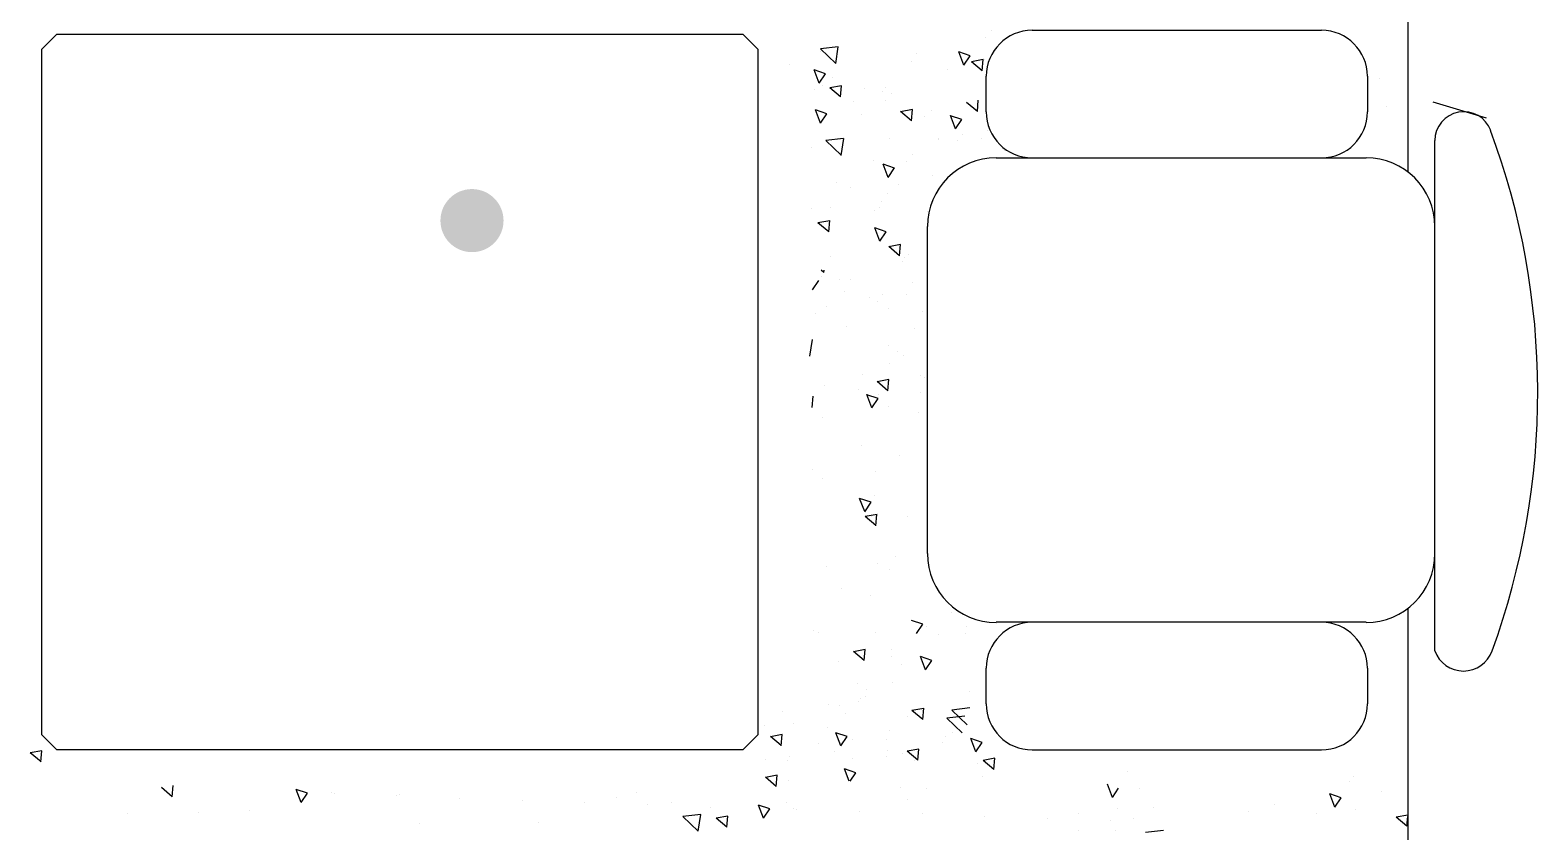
# Model space of a CAD drawing. Header units: inches. Extents: x 5.4 to 47.9, y 11.7 to 36.5.
# Drawn here: x 32.337 to 33.646, y 22.078 to 22.775 of the extents above; entities that cross this region are included whole.
import ezdxf

# ---------------------------------------------------------------- set-up
doc = ezdxf.new("R2010")
doc.units = ezdxf.units.IN
doc.header["$MEASUREMENT"] = 0
doc.layers.add('4', color=4, linetype='Continuous')

msp = doc.modelspace()

# ---------------------------------------------------------------- hatches: boundary and pattern name
at = {"layer": '4'}
msp.add_hatch(color=256, dxfattribs=at).paths.add_polyline_path([(32.7481, 22.6091, 1), (32.6933, 22.6091, 1)])

# ---------------------------------------------------------------- linework, layer by layer
for p, q in [((32.3473, 22.7581, 0.1815), (32.3602, 22.771, 0.1815)), ((32.3602, 22.771, 0.1815), (32.9558, 22.771, 0.1815)), ((32.9558, 22.771, 0.1815), (32.9688, 22.7581, 0.1815)), ((33.1669, 22.768, 0.1815), (33.1669, 22.768, 0.1815)), ((33.1716, 22.7743, 0.1815), (33.1716, 22.7743, 0.1815)), ((33.2071, 22.7745, 0.1815), (33.4583, 22.7745, 0.1815)), ((32.3473, 22.1625, 0.1815), (32.3473, 22.7581, 0.1815)), ((32.9688, 22.7581, 0.1815), (32.9688, 22.1625, 0.1815)), ((33.0387, 22.7601, 0.1815), (33.0232, 22.7583, 0.1815)), ((33.0365, 22.7456, 0.1815), (33.0232, 22.7583, 0.1815)), ((33.0237, 22.7559, 0.1815), (33.0237, 22.7559, 0.1815)), ((33.0365, 22.7456, 0.1815), (33.0387, 22.7601, 0.1815)), ((33.1068, 22.7541, 0.1815), (33.1068, 22.7541, 0.1815)), ((33.1479, 22.7442, 0.1815), (33.1435, 22.7557, 0.1815)), ((33.1534, 22.7523, 0.1815), (33.1435, 22.7556, 0.1815)), ((32.9966, 22.7451, 0.1815), (32.9966, 22.7451, 0.1815)), ((33.0221, 22.7286, 0.1815), (33.0177, 22.74, 0.1815)), ((33.0276, 22.7367, 0.1815), (33.0177, 22.74, 0.1815)), ((33.102, 22.7477, 0.1815), (33.102, 22.7477, 0.1815)), ((33.1338, 22.7402, 0.1815), (33.1338, 22.7402, 0.1815)), ((33.1479, 22.7442, 0.1815), (33.1534, 22.7523, 0.1815)), ((33.1646, 22.7489, 0.1815), (33.1543, 22.747, 0.1815)), ((33.1637, 22.7392, 0.1815), (33.1543, 22.7471, 0.1815)), ((33.1637, 22.7392, 0.1815), (33.1645, 22.749, 0.1815)), ((33.166, 22.7492, 0.1815), (33.166, 22.7492, 0.1815)), ((33.0221, 22.7286, 0.1815), (33.0276, 22.7367, 0.1815)), ((33.0253, 22.7265, 0.1815), (33.0253, 22.7265, 0.1815)), ((33.0333, 22.7333, 0.1815), (33.0333, 22.7333, 0.1815)), ((33.0407, 22.7165, 0.1815), (33.0416, 22.7263, 0.1815)), ((33.1672, 22.7035, 0.1815), (33.1672, 22.7345, 0.1815)), ((33.4983, 22.7345, 0.1815), (33.4983, 22.7035, 0.1815)), ((33.5085, 22.7329, 0.1815), (33.5085, 22.7329, 0.1815)), ((33.0184, 22.7234, 0.1815), (33.0184, 22.7234, 0.1815)), ((33.0416, 22.7262, 0.1815), (33.0314, 22.7244, 0.1815)), ((33.0407, 22.7166, 0.1815), (33.0314, 22.7244, 0.1815)), ((33.0614, 22.7236, 0.1815), (33.0614, 22.7236, 0.1815)), ((33.0774, 22.7213, 0.1815), (33.0774, 22.7213, 0.1815)), ((33.0797, 22.7245, 0.1815), (33.0797, 22.7245, 0.1815)), ((33.0801, 22.7132, 0.1815), (33.0801, 22.7132, 0.1815)), ((33.0848, 22.7196, 0.1815), (33.0848, 22.7196, 0.1815)), ((33.1595, 22.7039, 0.1815), (33.1603, 22.7136, 0.1815)), ((33.0233, 22.6938, 0.1815), (33.0189, 22.7053, 0.1815)), ((33.0288, 22.7019, 0.1815), (33.0189, 22.7052, 0.1815)), ((33.0233, 22.6938, 0.1815), (33.0288, 22.7019, 0.1815)), ((33.0518, 22.7122, 0.1815), (33.0518, 22.7122, 0.1815)), ((33.0588, 22.7017, 0.1815), (33.0588, 22.7017, 0.1815)), ((33.1032, 22.7056, 0.1815), (33.0929, 22.7037, 0.1815)), ((33.1023, 22.6959, 0.1815), (33.0929, 22.7038, 0.1815)), ((33.1023, 22.6958, 0.1815), (33.1031, 22.7056, 0.1815)), ((33.1195, 22.7046, 0.1815), (33.1195, 22.7046, 0.1815)), ((33.1406, 22.6888, 0.1815), (33.1362, 22.7003, 0.1815)), ((33.1461, 22.6969, 0.1815), (33.1362, 22.7002, 0.1815)), ((33.1595, 22.7039, 0.1815), (33.1501, 22.7118, 0.1815)), ((33.515, 22.7086, 0.1815), (33.515, 22.7086, 0.1815)), ((33.6017, 22.6981, 0.1815), (33.5553, 22.7121, 0.1815)), ((33.1132, 22.6997, 0.1815), (33.1132, 22.6997, 0.1815)), ((33.1406, 22.6888, 0.1815), (33.1461, 22.6969, 0.1815)), ((33.1676, 22.6977, 0.1815), (33.1676, 22.6977, 0.1815)), ((33.1679, 22.6871, 0.1815), (33.1679, 22.6871, 0.1815)), ((33.0434, 22.6804, 0.1815), (33.0279, 22.6786, 0.1815)), ((33.0412, 22.6659, 0.1815), (33.0279, 22.6786, 0.1815)), ((33.0412, 22.6658, 0.1815), (33.0435, 22.6804, 0.1815)), ((33.0828, 22.6804, 0.1815), (33.0828, 22.6804, 0.1815)), ((33.1254, 22.6793, 0.1815), (33.1254, 22.6793, 0.1815)), ((33.1259, 22.6806, 0.1815), (33.1259, 22.6806, 0.1815)), ((33.1419, 22.6783, 0.1815), (33.1419, 22.6783, 0.1815)), ((33.147, 22.6843, 0.1815), (33.147, 22.6843, 0.1815)), ((33.1632, 22.6807, 0.1815), (33.1632, 22.6807, 0.1815)), ((33.5567, 22.2353, 0.1815), (33.5567, 22.6786, 0.1815)), ((33.0159, 22.673, 0.1815), (33.0159, 22.673, 0.1815)), ((33.0695, 22.6617, 0.1815), (33.0695, 22.6617, 0.1815)), ((33.1031, 22.6668, 0.1815), (33.1031, 22.6668, 0.1815)), ((33.1759, 22.6636, 0.1815), (33.497, 22.6636, 0.1815)), ((33.1831, 22.6704, 0.1815), (33.1831, 22.6704, 0.1815)), ((33.0876, 22.6547, 0.1815), (33.0777, 22.6581, 0.1815)), ((33.0821, 22.6466, 0.1815), (33.0777, 22.6581, 0.1815)), ((33.0821, 22.6466, 0.1815), (33.0876, 22.6548, 0.1815)), ((33.0984, 22.6604, 0.1815), (33.0984, 22.6604, 0.1815)), ((33.1205, 22.648, 0.1815), (33.1205, 22.648, 0.1815)), ((33.0368, 22.6426, 0.1815), (33.0368, 22.6426, 0.1815)), ((33.0497, 22.6379, 0.1815), (33.0497, 22.6379, 0.1815)), ((33.0912, 22.6406, 0.1815), (33.0912, 22.6406, 0.1815)), ((33.0764, 22.626, 0.1815), (33.0764, 22.626, 0.1815)), ((33.0811, 22.6324, 0.1815), (33.0811, 22.6324, 0.1815)), ((33.0159, 22.6197, 0.1815), (33.0159, 22.6197, 0.1815)), ((33.0314, 22.609, 0.1815), (33.0211, 22.6071, 0.1815)), ((33.0305, 22.5993, 0.1815), (33.0313, 22.6091, 0.1815)), ((33.032, 22.6201, 0.1815), (33.032, 22.6201, 0.1815)), ((33.0703, 22.6177, 0.1815), (33.0703, 22.6177, 0.1815)), ((33.0749, 22.6208, 0.1815), (33.0749, 22.6208, 0.1815)), ((33.1158, 22.6173, 0.1815), (33.1158, 22.6173, 0.1815)), ((33.0305, 22.5993, 0.1815), (33.0211, 22.6072, 0.1815)), ((33.0803, 22.5994, 0.1815), (33.0704, 22.6027, 0.1815)), ((33.0748, 22.5913, 0.1815), (33.0704, 22.6027, 0.1815)), ((33.0748, 22.5912, 0.1815), (33.0803, 22.5994, 0.1815)), ((33.1162, 22.3199, 0.1815), (33.1162, 22.6039, 0.1815)), ((33.092, 22.5786, 0.1815), (33.0826, 22.5865, 0.1815)), ((33.0929, 22.5883, 0.1815), (33.0827, 22.5864, 0.1815)), ((33.092, 22.5786, 0.1815), (33.0929, 22.5884, 0.1815)), ((33.0323, 22.5777, 0.1815), (33.0323, 22.5777, 0.1815)), ((33.0947, 22.5732, 0.1815), (33.0947, 22.5732, 0.1815)), ((33.0964, 22.5771, 0.1815), (33.0964, 22.5771, 0.1815)), ((33.0994, 22.5796, 0.1815), (33.0994, 22.5796, 0.1815)), ((33.0163, 22.5491, 0.1815), (33.0218, 22.5572, 0.1815)), ((33.0263, 22.564, 0.1815), (33.0239, 22.566, 0.1815)), ((33.0241, 22.5606, 0.1815), (33.0241, 22.5606, 0.1815)), ((33.0263, 22.564, 0.1815), (33.0264, 22.566, 0.1815)), ((33.0401, 22.5582, 0.1815), (33.0401, 22.5582, 0.1815)), ((33.0491, 22.5577, 0.1815), (33.0491, 22.5577, 0.1815)), ((33.0438, 22.5471, 0.1815), (33.0438, 22.5471, 0.1815)), ((33.0774, 22.5451, 0.1815), (33.0774, 22.5451, 0.1815)), ((33.0982, 22.5451, 0.1815), (33.0982, 22.5451, 0.1815)), ((33.1035, 22.5557, 0.1815), (33.1035, 22.5557, 0.1815)), ((33.0282, 22.5348, 0.1815), (33.0282, 22.5348, 0.1815)), ((33.066, 22.5426, 0.1815), (33.066, 22.5426, 0.1815)), ((33.0727, 22.5387, 0.1815), (33.0727, 22.5387, 0.1815)), ((33.0826, 22.5329, 0.1815), (33.0826, 22.5329, 0.1815)), ((33.1121, 22.5301, 0.1815), (33.1121, 22.5301, 0.1815)), ((33.0187, 22.528, 0.1815), (33.0187, 22.528, 0.1815)), ((33.0455, 22.5173, 0.1815), (33.0455, 22.5173, 0.1815)), ((33.0141, 22.4914, 0.1815), (33.0164, 22.5059, 0.1815)), ((33.1046, 22.5152, 0.1815), (33.1046, 22.5152, 0.1815)), ((33.0822, 22.5004, 0.1815), (33.0822, 22.5004, 0.1815)), ((33.0902, 22.4956, 0.1815), (33.0902, 22.4956, 0.1815)), ((33.0957, 22.4923, 0.1815), (33.0957, 22.4923, 0.1815)), ((33.0832, 22.485, 0.1815), (33.0832, 22.485, 0.1815)), ((33.0269, 22.4661, 0.1815), (33.0269, 22.4661, 0.1815)), ((33.0595, 22.4752, 0.1815), (33.0595, 22.4752, 0.1815)), ((33.0826, 22.4711, 0.1815), (33.0724, 22.4692, 0.1815)), ((33.0818, 22.4614, 0.1815), (33.0724, 22.4693, 0.1815)), ((33.0817, 22.4614, 0.1815), (33.0826, 22.4711, 0.1815)), ((33.11, 22.4743, 0.1815), (33.11, 22.4743, 0.1815)), ((33.1139, 22.4732, 0.1815), (33.1139, 22.4732, 0.1815)), ((33.016, 22.4467, 0.1815), (33.0169, 22.4565, 0.1815)), ((33.0561, 22.4622, 0.1815), (33.0561, 22.4622, 0.1815)), ((33.0678, 22.4465, 0.1815), (33.0634, 22.458, 0.1815)), ((33.0733, 22.4546, 0.1815), (33.0634, 22.4579, 0.1815)), ((33.0678, 22.4465, 0.1815), (33.0733, 22.4546, 0.1815)), ((33.0737, 22.4579, 0.1815), (33.0737, 22.4579, 0.1815)), ((33.1105, 22.4602, 0.1815), (33.1105, 22.4602, 0.1815)), ((33.0824, 22.4473, 0.1815), (33.0824, 22.4473, 0.1815)), ((33.1084, 22.4428, 0.1815), (33.1084, 22.4428, 0.1815)), ((33.025, 22.438, 0.1815), (33.025, 22.438, 0.1815)), ((33.0591, 22.4141, 0.1815), (33.0591, 22.4141, 0.1815)), ((33.092, 22.4051, 0.1815), (33.092, 22.4051, 0.1815)), ((33.0166, 22.3932, 0.1815), (33.0166, 22.3932, 0.1815)), ((33.071, 22.3912, 0.1815), (33.071, 22.3912, 0.1815)), ((33.0252, 22.3849, 0.1815), (33.0252, 22.3849, 0.1815)), ((33.0672, 22.3645, 0.1815), (33.0573, 22.3678, 0.1815)), ((33.0617, 22.3564, 0.1815), (33.0573, 22.3678, 0.1815)), ((33.0617, 22.3563, 0.1815), (33.0672, 22.3645, 0.1815)), ((33.0701, 22.3706, 0.1815), (33.0701, 22.3706, 0.1815)), ((33.0724, 22.3539, 0.1815), (33.0621, 22.352, 0.1815)), ((33.0715, 22.3442, 0.1815), (33.0621, 22.3521, 0.1815)), ((33.0672, 22.3522, 0.1815), (33.0672, 22.3522, 0.1815)), ((33.0715, 22.3441, 0.1815), (33.0723, 22.3539, 0.1815)), ((33.0987, 22.352, 0.1815), (33.0987, 22.352, 0.1815)), ((33.0289, 22.3083, 0.1815), (33.0289, 22.3083, 0.1815)), ((33.0726, 22.3113, 0.1815), (33.0726, 22.3113, 0.1815)), ((33.0883, 22.3178, 0.1815), (33.0883, 22.3178, 0.1815)), ((33.0833, 22.3063, 0.1815), (33.0833, 22.3063, 0.1815)), ((33.0415, 22.2896, 0.1815), (33.0415, 22.2896, 0.1815)), ((33.0664, 22.2833, 0.1815), (33.0664, 22.2833, 0.1815)), ((33.1371, 22.2683, 0.1815), (33.1371, 22.2683, 0.1815)), ((33.1122, 22.2585, 0.1815), (33.1023, 22.2618, 0.1815)), ((33.1067, 22.2504, 0.1815), (33.1122, 22.2585, 0.1815)), ((33.1151, 22.2567, 0.1815), (33.1151, 22.2567, 0.1815)), ((33.1501, 22.2567, 0.1815), (33.1501, 22.2567, 0.1815)), ((33.497, 22.2602, 0.1815), (33.1759, 22.2602, 0.1815)), ((33.0169, 22.2534, 0.1815), (33.0169, 22.2534, 0.1815)), ((33.0217, 22.251, 0.1815), (33.0217, 22.251, 0.1815)), ((33.0713, 22.2514, 0.1815), (33.0713, 22.2514, 0.1815)), ((33.1072, 22.2515, 0.1815), (33.1072, 22.2515, 0.1815)), ((33.1258, 22.2494, 0.1815), (33.1258, 22.2494, 0.1815)), ((33.1495, 22.2508, 0.1815), (33.1495, 22.2508, 0.1815)), ((33.0621, 22.2366, 0.1815), (33.0519, 22.2347, 0.1815)), ((33.0612, 22.2269, 0.1815), (33.0519, 22.2348, 0.1815)), ((33.0612, 22.2269, 0.1815), (33.0621, 22.2367, 0.1815)), ((33.0846, 22.2306, 0.1815), (33.0846, 22.2306, 0.1815)), ((33.0853, 22.2364, 0.1815), (33.0853, 22.2364, 0.1815)), ((33.1199, 22.2271, 0.1815), (33.11, 22.2305, 0.1815)), ((33.1144, 22.219, 0.1815), (33.1101, 22.2305, 0.1815)), ((33.0393, 22.2258, 0.1815), (33.0393, 22.2258, 0.1815)), ((33.0938, 22.2238, 0.1815), (33.0938, 22.2238, 0.1815)), ((33.1144, 22.219, 0.1815), (33.1199, 22.2271, 0.1815)), ((33.1672, 22.1893, 0.1815), (33.1672, 22.2203, 0.1815)), ((33.4983, 22.2203, 0.1815), (33.4983, 22.1893, 0.1815)), ((32.3465, 22.2026, 0.1815), (32.3465, 22.2026, 0.1815)), ((33.0553, 22.2067, 0.1815), (33.0553, 22.2067, 0.1815)), ((33.0862, 22.208, 0.1815), (33.0862, 22.208, 0.1815)), ((33.0564, 22.1913, 0.1815), (33.0564, 22.1913, 0.1815)), ((33.0579, 22.1942, 0.1815), (33.0579, 22.1942, 0.1815)), ((33.0627, 22.1961, 0.1815), (33.0627, 22.1961, 0.1815)), ((33.0633, 22.2019, 0.1815), (33.0633, 22.2019, 0.1815)), ((33.1528, 22.1999, 0.1815), (33.1528, 22.1999, 0.1815)), ((32.9904, 22.1828, 0.1815), (32.9904, 22.1828, 0.1815)), ((33.0299, 22.1891, 0.1815), (33.0299, 22.1891, 0.1815)), ((33.0397, 22.1876, 0.1815), (33.0397, 22.1877, 0.1815)), ((33.0397, 22.1876, 0.1815), (33.0398, 22.1877, 0.1815)), ((33.0448, 22.1808, 0.1815), (33.0448, 22.1808, 0.1815)), ((33.0992, 22.1788, 0.1815), (33.0992, 22.1788, 0.1815)), ((33.113, 22.1854, 0.1815), (33.1027, 22.1835, 0.1815)), ((33.1121, 22.1757, 0.1815), (33.1027, 22.1836, 0.1815)), ((33.1121, 22.1757, 0.1815), (33.1129, 22.1855, 0.1815)), ((33.1486, 22.1787, 0.1815), (33.133, 22.1769, 0.1815)), ((33.1463, 22.1642, 0.1815), (33.1331, 22.1769, 0.1815)), ((33.1529, 22.1858, 0.1815), (33.1374, 22.1839, 0.1815)), ((33.1506, 22.1712, 0.1815), (33.1374, 22.1839, 0.1815)), ((32.9748, 22.1705, 0.1815), (32.9748, 22.1705, 0.1815)), ((33, 22.1724, 0.1815), (33, 22.1724, 0.1815)), ((33.0292, 22.1685, 0.1815), (33.0292, 22.1685, 0.1815)), ((33.0409, 22.1528, 0.1815), (33.0365, 22.1643, 0.1815)), ((33.0464, 22.1609, 0.1815), (33.0365, 22.1642, 0.1815)), ((33.0836, 22.1665, 0.1815), (33.0836, 22.1665, 0.1815)), ((33.138, 22.1646, 0.1815), (33.138, 22.1646, 0.1815)), ((32.3602, 22.1495, 0.1815), (32.3473, 22.1625, 0.1815)), ((32.9688, 22.1625, 0.1815), (32.9558, 22.1495, 0.1815)), ((32.99, 22.1627, 0.1815), (32.9798, 22.1608, 0.1815)), ((32.9892, 22.1531, 0.1815), (32.9798, 22.1609, 0.1815)), ((32.9891, 22.153, 0.1815), (32.99, 22.1628, 0.1815)), ((33.022, 22.1551, 0.1815), (33.022, 22.1551, 0.1815)), ((33.0409, 22.1528, 0.1815), (33.0464, 22.1609, 0.1815)), ((33.051, 22.1587, 0.1815), (33.051, 22.1587, 0.1815)), ((33.0808, 22.1588, 0.1815), (33.0808, 22.1588, 0.1815)), ((33.1291, 22.1555, 0.1815), (33.1291, 22.1555, 0.1815)), ((33.1315, 22.1613, 0.1815), (33.1315, 22.1613, 0.1815)), ((33.1637, 22.1559, 0.1815), (33.1538, 22.1592, 0.1815)), ((33.1582, 22.1478, 0.1815), (33.1539, 22.1593, 0.1815)), ((33.1582, 22.1478, 0.1815), (33.1637, 22.1559, 0.1815)), ((32.3473, 22.1487, 0.1815), (32.3371, 22.1468, 0.1815)), ((32.3465, 22.139, 0.1815), (32.3371, 22.1469, 0.1815)), ((32.3464, 22.139, 0.1815), (32.3473, 22.1487, 0.1815)), ((32.9558, 22.1495, 0.1815), (32.3602, 22.1495, 0.1815)), ((32.9755, 22.1407, 0.1815), (32.9755, 22.1407, 0.1815)), ((32.9947, 22.1398, 0.1815), (32.9947, 22.1398, 0.1815)), ((32.9964, 22.1438, 0.1815), (32.9964, 22.1438, 0.1815)), ((33.0353, 22.1482, 0.1815), (33.0353, 22.1482, 0.1815)), ((33.0509, 22.1418, 0.1815), (33.0509, 22.1418, 0.1815)), ((33.081, 22.1433, 0.1815), (33.081, 22.1433, 0.1815)), ((33.0816, 22.1491, 0.1815), (33.0816, 22.1491, 0.1815)), ((33.0944, 22.1461, 0.1815), (33.0944, 22.1461, 0.1815)), ((33.1088, 22.1501, 0.1815), (33.0985, 22.1482, 0.1815)), ((33.1079, 22.1404, 0.1815), (33.0985, 22.1483, 0.1815)), ((33.1053, 22.1399, 0.1815), (33.1053, 22.1399, 0.1815)), ((33.1079, 22.1404, 0.1815), (33.1087, 22.1501, 0.1815)), ((33.1597, 22.1379, 0.1815), (33.1597, 22.1379, 0.1815)), ((33.1739, 22.1324, 0.1815), (33.1645, 22.1403, 0.1815)), ((33.1748, 22.1421, 0.1815), (33.1646, 22.1402, 0.1815)), ((33.1739, 22.1323, 0.1815), (33.1748, 22.1421, 0.1815)), ((33.4583, 22.1493, 0.1815), (33.2071, 22.1493, 0.1815)), ((32.9849, 22.1177, 0.1815), (32.9755, 22.1256, 0.1815)), ((32.9858, 22.1274, 0.1815), (32.9756, 22.1255, 0.1815)), ((32.9849, 22.1177, 0.1815), (32.9858, 22.1275, 0.1815)), ((33.0541, 22.1296, 0.1815), (33.0442, 22.1329, 0.1815)), ((33.0483, 22.1223, 0.1815), (33.0442, 22.1329, 0.1815)), ((33.0491, 22.1222, 0.1815), (33.0541, 22.1296, 0.1815)), ((33.1639, 22.1263, 0.1815), (33.1639, 22.1263, 0.1815)), ((33.2899, 22.1308, 0.1815), (33.2899, 22.1308, 0.1815)), ((33.4861, 22.1259, 0.1815), (33.4861, 22.1259, 0.1815)), ((32.4604, 22.1087, 0.1815), (32.451, 22.1166, 0.1815)), ((32.4604, 22.1087, 0.1815), (32.4613, 22.1184, 0.1815)), ((32.5778, 22.1118, 0.1815), (32.568, 22.1151, 0.1815)), ((32.5724, 22.1037, 0.1815), (32.568, 22.1151, 0.1815)), ((32.5724, 22.1037, 0.1815), (32.5778, 22.1118, 0.1815)), ((32.5986, 22.1125, 0.1815), (32.5986, 22.1125, 0.1815)), ((32.6011, 22.1116, 0.1815), (32.6011, 22.1116, 0.1815)), ((32.8636, 22.1121, 0.1815), (32.8636, 22.1121, 0.1815)), ((32.9957, 22.1231, 0.1815), (32.9957, 22.1231, 0.1815)), ((33.0932, 22.1164, 0.1815), (33.0932, 22.1164, 0.1815)), ((33.1155, 22.1157, 0.1815), (33.1155, 22.1157, 0.1815)), ((33.2768, 22.108, 0.1815), (33.2724, 22.1195, 0.1815)), ((33.2768, 22.108, 0.1815), (33.2822, 22.1162, 0.1815)), ((33.3002, 22.1159, 0.1815), (33.3002, 22.1159, 0.1815)), ((33.47, 22.0997, 0.1815), (33.4656, 22.1112, 0.1815)), ((33.4755, 22.1078, 0.1815), (33.4656, 22.1111, 0.1815)), ((33.4827, 22.1221, 0.1815), (33.4827, 22.1221, 0.1815)), ((33.5103, 22.1131, 0.1815), (33.5103, 22.1131, 0.1815)), ((32.6555, 22.1096, 0.1815), (32.6555, 22.1096, 0.1815)), ((32.6576, 22.1104, 0.1815), (32.6576, 22.1104, 0.1815)), ((32.7099, 22.1076, 0.1815), (32.7099, 22.1076, 0.1815)), ((32.7644, 22.1056, 0.1815), (32.7644, 22.1056, 0.1815)), ((32.8188, 22.1036, 0.1815), (32.8188, 22.1036, 0.1815)), ((32.8458, 22.1082, 0.1815), (32.8458, 22.1082, 0.1815)), ((32.8732, 22.1016, 0.1815), (32.8732, 22.1016, 0.1815)), ((32.8938, 22.1036, 0.1815), (32.8938, 22.1036, 0.1815)), ((32.9276, 22.0996, 0.1815), (32.9276, 22.0996, 0.1815)), ((32.9739, 22.09, 0.1815), (32.9695, 22.1015, 0.1815)), ((32.9794, 22.0981, 0.1815), (32.9695, 22.1014, 0.1815)), ((32.9739, 22.09, 0.1815), (32.9794, 22.0981, 0.1815)), ((32.9936, 22.1034, 0.1815), (32.9936, 22.1034, 0.1815)), ((33.0001, 22.0989, 0.1815), (33.0001, 22.0989, 0.1815)), ((33.0027, 22.0979, 0.1815), (33.0027, 22.0979, 0.1815)), ((33.099, 22.106, 0.1815), (33.099, 22.106, 0.1815)), ((33.2812, 22.0984, 0.1815), (33.2812, 22.0984, 0.1815)), ((33.3124, 22.0992, 0.1815), (33.3124, 22.0992, 0.1815)), ((33.4179, 22.1019, 0.1815), (33.4179, 22.1019, 0.1815)), ((33.47, 22.0997, 0.1815), (33.4755, 22.1078, 0.1815)), ((33.4882, 22.0979, 0.1815), (33.4882, 22.0979, 0.1815)), ((32.4217, 22.0942, 0.1815), (32.4217, 22.0942, 0.1815)), ((32.4832, 22.0953, 0.1815), (32.4832, 22.0953, 0.1815)), ((32.5272, 22.0968, 0.1815), (32.5272, 22.0968, 0.1815)), ((32.6755, 22.0853, 0.1815), (32.6755, 22.0853, 0.1815)), ((32.7784, 22.0863, 0.1815), (32.7784, 22.0863, 0.1815)), ((32.9194, 22.0932, 0.1815), (32.9039, 22.0914, 0.1815)), ((32.9172, 22.0787, 0.1815), (32.9039, 22.0914, 0.1815)), ((32.9172, 22.0787, 0.1815), (32.9194, 22.0932, 0.1815)), ((32.9428, 22.0919, 0.1815), (32.9326, 22.09, 0.1815)), ((32.942, 22.0822, 0.1815), (32.9326, 22.0901, 0.1815)), ((32.942, 22.0822, 0.1815), (32.9428, 22.0919, 0.1815)), ((33.0571, 22.0959, 0.1815), (33.0571, 22.0959, 0.1815)), ((33.1115, 22.0939, 0.1815), (33.1115, 22.0939, 0.1815)), ((33.1659, 22.0919, 0.1815), (33.1659, 22.0919, 0.1815)), ((33.2203, 22.09, 0.1815), (33.2203, 22.09, 0.1815)), ((33.2474, 22.0945, 0.1815), (33.2474, 22.0945, 0.1815)), ((33.2747, 22.088, 0.1815), (33.2747, 22.088, 0.1815)), ((33.2953, 22.0899, 0.1815), (33.2953, 22.0899, 0.1815)), ((33.3949, 22.0963, 0.1815), (33.3949, 22.0963, 0.1815)), ((33.454, 22.0942, 0.1815), (33.454, 22.0942, 0.1815)), ((33.5332, 22.0928, 0.1815), (33.5231, 22.091, 0.1815)), ((33.5325, 22.0832, 0.1815), (33.5231, 22.0911, 0.1815)), ((33.5325, 22.0831, 0.1815), (33.5332, 22.0915, 0.1815)), ((33.2476, 22.079, 0.1815), (33.2476, 22.079, 0.1815)), ((33.2796, 22.079, 0.1815), (33.2796, 22.079, 0.1815)), ((33.321, 22.0795, 0.1815), (33.3054, 22.0777, 0.1815))]:
    msp.add_line(p, q, dxfattribs=at)
at = {"layer": '4', "elevation": 0.1815}
for points in [[(32.969, 23.0365), (33.5332, 23.0365), (33.5332, 22.6514)], [(33.5332, 22.2724), (33.5332, 21.8911), (32.9722, 21.8911)]]:
    msp.add_lwpolyline(points, dxfattribs=at)
at = {"layer": '4'}
for centre, radius, start, end in [((33.2071, 22.7345, 0.1815), 0.0399, 90, 180), ((33.4583, 22.7345, 0.1815), 0.0399, 0, 90), ((33.2071, 22.7035, 0.1815), 0.0399, 180, 270), ((33.4583, 22.7035, 0.1815), 0.0399, 270, 0), ((33.5818, 22.6786, 0.1815), 0.0251, 20.3611, 180), ((32.9917, 22.4596, 0.1815), 0.6544, 339.9544, 20.3611), ((33.1759, 22.6039, 0.1815), 0.0598, 90, 180), ((33.497, 22.6039, 0.1815), 0.0598, 0, 90), ((33.1759, 22.3199, 0.1815), 0.0598, 180, 270), ((33.497, 22.3199, 0.1815), 0.0598, 270, 0), ((33.2071, 22.2203, 0.1815), 0.0399, 90, 180), ((33.4583, 22.2203, 0.1815), 0.0399, 0, 90), ((33.5816, 22.2444, 0.1815), 0.0265, 200.0456, 339.9544), ((33.2071, 22.1893, 0.1815), 0.0399, 180, 270), ((33.4583, 22.1893, 0.1815), 0.0399, 270, 0)]:
    msp.add_arc(centre, radius, start, end, dxfattribs=at)

doc.saveas('drawing.dxf')
